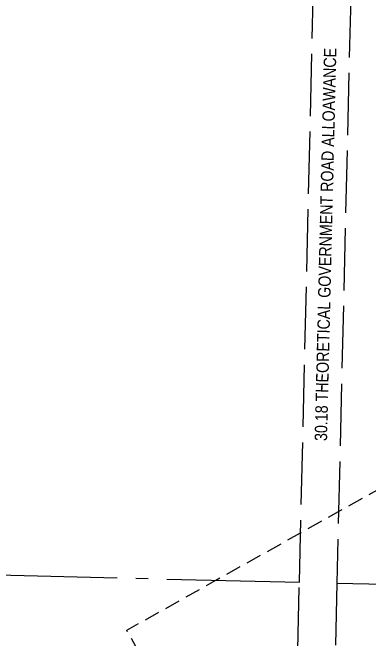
# Model space of a CAD drawing. Extents: x 390844 to 396105, y 6060704 to 6064255.
# Drawn here: x 393116 to 393403, y 6062392 to 6062896 of the extents above; entities that cross this region are included whole.
import ezdxf

# ---------------------------------------------------------------- set-up
doc = ezdxf.new("R2010")
doc.units = 0
doc.header["$LTSCALE"] = 5
for name, pattern in [('foc-ACCESSROAD', [3.75, 2.5, -1.25]), ('foc-QUARTERLINE', [33, 25, -3, 2, -3]), ('foc-UNSURVEYED', [12.5, 10, -2.5])]:
    doc.linetypes.add(name, pattern=pattern)
for name, color, linetype in [('F-WS', 190, 'foc-ACCESSROAD'), ('L-QSEC', 8, 'foc-QUARTERLINE'), ('L-USEC', 7, 'foc-UNSURVEYED')]:
    doc.layers.add(name, color=color, linetype=linetype)
doc.styles.add('80L', font='ARIALN.TTF', dxfattribs={"height": 10})

msp = doc.modelspace()

# ---------------------------------------------------------------- linework, layer by layer
at = {"layer": 'F-WS', "flags": 128}
msp.add_lwpolyline([(393341.69, 6062236.33), (393309.28, 6062218.15), (393207.56, 6062399.68), (393279.3, 6062439.89), (393347.4, 6062478.06), (393377.97, 6062495.2), (393417.71, 6062517.47), (393463.65, 6062435.48), (393465.1, 6062432.89), (393519.39, 6062336), (393372.27, 6062253.47), (393341.69, 6062236.33)], close=True, dxfattribs=at)
at = {"layer": 'L-QSEC'}
for p, q in [((392580.1, 6062456.63), (393346.46, 6062438.29)), ((393376.61, 6062437.57), (394167.66, 6062418.65))]:
    msp.add_line(p, q, dxfattribs=at)
at = {"layer": 'L-USEC'}
for p, q in [((393346.46, 6062438.29), (393361.19, 6063062.68)), ((393390.72, 6063035.34), (393376.61, 6062437.57)), ((393327.48, 6061634.18), (393346.46, 6062438.29)), ((393376.61, 6062437.57), (393357.64, 6061633.46))]:
    msp.add_line(p, q, dxfattribs=at)

# ---------------------------------------------------------------- texts
at = {"layer": 'L-USEC', "insert": (393358.65, 6062551.73), "char_height": 9.9961, "attachment_point": 1, "rotation": 88.6281, "style": '80L'}
msp.add_mtext_dynamic_manual_height_columns('\\pi0.2784;30.18 THEORETICAL GOVERNMENT ROAD ALLOAWANCE', width=315.7123, gutter_width=49.98, heights=[0], dxfattribs=at)

doc.saveas('drawing.dxf')
